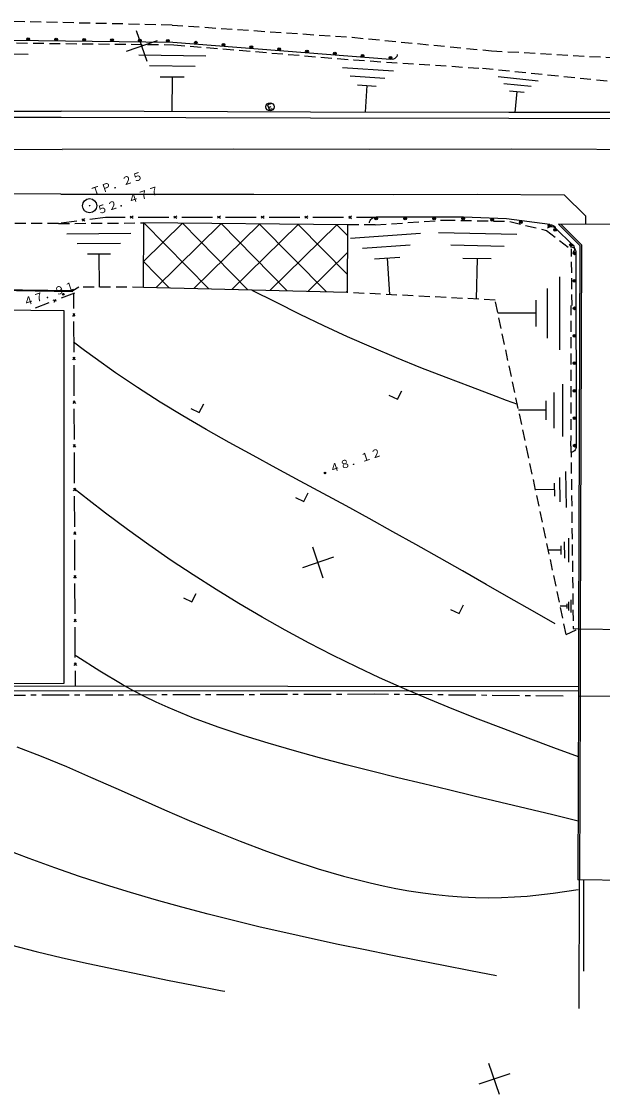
# Model space of a CAD drawing. Units: millimetres, scale not verified. Extents: x -198228 to 179753, y -81805 to 120126.
# Drawn here: x -76403 to -23188, y -69287 to 29046 of the extents above; entities that cross this region are included whole.
import ezdxf
from ezdxf.enums import TextEntityAlignment as Align

# ---------------------------------------------------------------- set-up
doc = ezdxf.new("R2010")
doc.units = ezdxf.units.MM
doc.header["$LTSCALE"] = 500
doc.linetypes.add('CHAIN1', pattern=[8, 5, -1, 1, -1])
doc.linetypes.add('DASHED2', pattern=[3, 2, -1])
doc.layers.add('3-0', color=4, linetype='Continuous')
doc.layers.add('3-1_構造物', color=6, linetype='Continuous')
doc.styles.add('ＭＳ ゴシック', font='')
doc.styles.get('ＭＳ ゴシック').set_extended_font_data('MS Gothic')

msp = doc.modelspace()

# ---------------------------------------------------------------- linework, layer by layer
at = {"layer": '3-0', "linetype": 'DASHED2'}
for p, q in [((-62608.4, 28713.1), (-77435.9, 29046)), ((-78345.2, 27089.3), (-62439.9, 26910)), ((-21260.9, 23413.8), (-34266.7, 24755.8)), ((-73011.4, 10531.7), (-65196.2, 10583.4)), ((-44009.9, 10401.8), (-46529.9, 10411.1)), ((-25973.8, 3022.6), (-26034.1, 8204.7)), ((-26075.4, -9883.1), (-26071.3, 3022.6)), ((-26075.4, -9883.1), (-25877.9, -26584.1)), ((-26510.4, -27116.4), (-25397.8, -26626.3))]:
    msp.add_line(p, q, dxfattribs=at)
at = {"layer": '3-0'}
for p, q in [((-82092, 26152), (-75792.9, 26042.4)), ((-65659.5, 25972.8), (-59509.9, 25903.5)), ((-60505.1, 24930.6), (-64686.7, 24977.8)), ((-47016.3, 24828.7), (-42326.4, 24522.2)), ((-63713.8, 23982.7), (-61500, 23957.8)), ((-62606.9, 23970.3), (-62643, 20772.5)), ((-43125.8, 23820.9), (-46315, 24029.3)), ((-32755.6, 23994.7), (-29075.2, 23614.9)), ((-45613.6, 23229.9), (-43925.3, 23119.5)), ((-44769.5, 23174.7), (-44928.8, 20735.9)), ((-29724.8, 23086.7), (-32227.6, 23345)), ((-31699.4, 22695.4), (-30374.4, 22558.7)), ((-31036.9, 22627), (-31234.4, 20713.2)), ((-115119.8, 20773.2), (-72766.1, 20818.3)), ((-49931, 20738.9), (-72763.6, 20818.3)), ((-53778.6, 21169.6), (-53537.2, 21251.9)), ((-31766.5, 20703.8), (-49931, 20738.9)), ((-9738.3, 20679.9), (-31766.5, 20703.8)), ((-72765.6, 20258.4), (-114611.2, 20213.8)), ((-49932.9, 20178.9), (-72765.6, 20258.4)), ((-31767.7, 20143.8), (-49932.9, 20178.9)), ((-9739, 20119.8), (-31767.7, 20143.8)), ((-70874.8, 10945), (-70602, 10777.5)), ((-70626.7, 10975.9), (-70850.1, 10746.5)), ((-66186.8, 11213.5), (-66437, 11013.7)), ((-66436.9, 11213.7), (-66187, 11013.6)), ((-65711.9, 11113.4), (-62911.8, 11112.2)), ((-62186.9, 11211.8), (-62436.9, 11012)), ((-62436.8, 11212), (-62186.9, 11011.9)), ((-61711.9, 11111.7), (-58911.9, 11110.5)), ((-58186.9, 11210.2), (-58436.9, 11010.3)), ((-58436.8, 11210.3), (-58186.9, 11010.2)), ((-57711.9, 11110), (-54911.9, 11108.8)), ((-54186.8, 11208.5), (-54437, 11008.6)), ((-54436.9, 11208.6), (-54187, 11008.5)), ((-53711.8, 11108.3), (-50911.8, 11107.1)), ((-50186.9, 11206.9), (-50436.9, 11006.9)), ((-50436.9, 11206.9), (-50187, 11006.8)), ((-49711.9, 11106.6), (-46911.8, 11105.5)), ((-46436.9, 11205.2), (-46187, 11005.2)), ((-46186.9, 11205.1), (-46436.9, 11005.3)), ((-45711.9, 11104.9), (-43916.6, 11104.2)), ((-72769.6, 10607.9), (-71333.7, 10787)), ((-61660.7, 10550.8), (-65222.6, 7054.1)), ((-46529.9, 10411.1), (-65196.2, 10583.4)), ((-65196.2, 10583.4), (-59253.7, 4530.1)), ((-58125.4, 10518.1), (-64100.8, 4651.9)), ((-61660.7, 10550.8), (-55661.6, 4439.9)), ((-54590.1, 10485.5), (-60621.3, 4564.5)), ((-58125.4, 10518.1), (-52069.7, 4349.5)), ((-51054.7, 10452.9), (-57141.7, 4477.1)), ((-54590.1, 10485.5), (-48477.8, 4259.3)), ((-47519.3, 10420.3), (-53662.3, 4389.7)), ((-51054.7, 10452.9), (-46559.3, 5873.7)), ((-47519.3, 10420.3), (-46536.3, 9418.9)), ((-25988.8, 8649.6), (-27433.9, 10050.2)), ((-18337.8, 10441), (-27231.1, 10484.9)), ((-27231.1, 10484.9), (-25255.1, 8512.3)), ((-25104.8, 8574.3), (-27017.7, 10483.8)), ((-72246.9, 9597.1), (-66397, 9635.8)), ((-46281, 9198.6), (-39847.1, 9652.3)), ((-38220.6, 9719.3), (-31022.1, 9565.4)), ((-67326.8, 8693.6), (-71304.8, 8667.3)), ((-46546.3, 7872.1), (-50182.7, 4302.1)), ((-40803.9, 8550.3), (-45179, 8241.8)), ((-32198.5, 8438.2), (-37093.4, 8542.9)), ((-25255.1, 8512.3), (-25397.8, -26626.3)), ((-25104.8, 8574.3), (-25247.8, -26627)), ((-70362.5, 7737.5), (-68256.7, 7751.4)), ((-69309.5, 7744.5), (-69289.6, 4702.5)), ((-65222.6, 7041.7), (-62845.6, 4620.4)), ((-44077.1, 7284.9), (-41760.8, 7448.2)), ((-42918.9, 7366.6), (-42682.9, 4020.9)), ((-35966.3, 7366.6), (-33374.9, 7311.2)), ((-34670.6, 7338.9), (-34750.7, 3595.8)), ((-27140.1, 5652.2), (-27142.2, -1047.8)), ((-71695.5, 4271.8), (-101116, 4764.1)), ((-71694.2, 4351.8), (-101114.6, 4844)), ((-71547.9, 4162.4), (-72781.3, 3683.8)), ((-71606.6, 2749.9), (-71612.3, 4137.4)), ((-46569.1, 4346.4), (-46703.2, 4214.7)), ((-28213.8, 24.5), (-28212.4, 4580.6)), ((-73900, 3249.6), (-75133.3, 2771.1)), ((-73187.9, 3418.7), (-73493.4, 3514.7)), ((-73421, 3328.2), (-73260.4, 3605.2)), ((-29284.8, 3508.9), (-29285.5, 1096.9)), ((-72493.1, 2518.6), (-99460.3, 2831.5)), ((-72485, -31600.5), (-72493.1, 2518.6)), ((-71704.5, 2274.5), (-71503.5, 2025.4)), ((-71703.5, 2024.5), (-71504.5, 2275.3)), ((-29285.1, 2302.9), (-32769.1, 2304)), ((-71589.7, -1250.1), (-71601.5, 1549.9)), ((-71687.7, -1725.5), (-71486.7, -1974.7)), ((-71686.7, -1975.4), (-71487.7, -1724.7)), ((-71572.9, -5250.1), (-71584.7, -2450.1)), ((-26840.1, -4181.8), (-26841.6, -8981.8)), ((-71670.8, -5725.5), (-71469.9, -5974.7)), ((-71669.9, -5975.5), (-71470.9, -5724.6)), ((-28376.7, -5717.4), (-28377.2, -7445.3)), ((-27609.4, -8213.6), (-27608.4, -4949.6)), ((-71556.1, -9250), (-71567.9, -6450)), ((-28376.9, -6581.3), (-30872.9, -6580.5)), ((-71654.1, -9725.4), (-71453, -9974.6)), ((-71653, -9975.5), (-71454.1, -9724.6)), ((-71539.2, -13249.9), (-71551.1, -10450)), ((-27066.4, -14973.1), (-27092.9, -12729.2)), ((-26571.2, -12195.1), (-26532.2, -15494.9)), ((-71637.2, -13725.4), (-71436.2, -13974.6)), ((-71636.2, -13975.4), (-71437.2, -13724.5)), ((-27614.6, -13263.5), (-27600.5, -14451.4)), ((-71522.4, -17249.9), (-71534.1, -14449.9)), ((-27607.7, -13857.5), (-29323.4, -13877.7)), ((-71620.4, -17725.4), (-71419.3, -17974.5)), ((-71619.4, -17975.3), (-71420.5, -17724.5)), ((-71505.6, -21249.9), (-71517.4, -18449.9)), ((-26649.1, -20141.3), (-26666.7, -18645.3)), ((-26319, -18289.3), (-26293, -20489.1)), ((-27010, -19397.5), (-28153.8, -19411)), ((-27014.6, -19001.5), (-27005.2, -19793.5)), ((-71603.6, -21725.3), (-71402.5, -21974.4)), ((-71602.6, -21975.3), (-71403.6, -21724.5)), ((-71488.8, -25249.9), (-71500.5, -22449.9)), ((-26456.6, -24532.1), (-27054.5, -24539.3)), ((-26459.1, -24325.2), (-26454.2, -24739.2)), ((-26268, -24920.9), (-26277.3, -24139.1)), ((-26095.4, -23952.8), (-26081.8, -25102.8)), ((-71586.7, -25725.3), (-71385.7, -25974.5)), ((-71585.6, -25975.3), (-71386.8, -25724.4)), ((-71471.9, -29249.8), (-71483.7, -26449.8)), ((-25877.9, -26584.1), (-25397.8, -26626.3)), ((-25397.8, -26626.3), (-20191.2, -26665.8)), ((-25397.8, -26626.3), (-25373.6, -32745.1)), ((-25247.8, -26625.8), (-25223.7, -32744.6)), ((-71570, -29725.2), (-71369, -29974.4)), ((-71568.9, -29975.3), (-71369.9, -29724.4)), ((-71461, -31837.3), (-71466.9, -30449.8)), ((-123305, -32215.2), (-25419.8, -32287.6)), ((-123304.8, -31815.3), (-25419.4, -31887.5)), ((-122603.3, -31653.3), (-72485, -31600.5)), ((-25373.6, -32745.1), (-25437.8, -49618.2)), ((-25373.6, -32745.1), (-20200.3, -32782.5)), ((-25223.6, -32745.7), (-25287.8, -49618.7)), ((-20255.3, -49690.3), (-25437.9, -49623.7)), ((-25336.9, -49624.9), (-25345.4, -61403.9)), ((-24937, -49625.2), (-24943, -57967.9))]:
    msp.add_line(p, q, dxfattribs=at)
at = {"layer": '3-0', "linetype": 'CHAIN1'}
for p, q in [((-44049.1, -32611.8), (-123173.2, -32844.1)), ((-26785.9, -32774), (-44049.1, -32611.8))]:
    msp.add_line(p, q, dxfattribs=at)
at = {"layer": '3-0', "linetype": 'DASHED2'}
for points in [[(-62608.4, 28713.1), (-46107.2, 27594.3), (-33363.7, 26360.1), (-22453.1, 25739.6), (-12263.1, 24561.3), (-7578.7, 23179.7)], [(-62439.9, 26910), (-45978.1, 25521.2), (-34266.7, 24755.8)], [(-44009.9, 10401.8), (-37672.2, 10848.7), (-31685.5, 10720.7), (-28305.4, 9889.6), (-26131.6, 8204.7)], [(-73011.4, 10531.7), (-88676.4, 10529.3), (-106576.4, 10511.6), (-121376.4, 10443.8), (-124064.6, 8034.6), (-124222.5, -8587.1)], [(-65240.2, 4680.6), (-71134.9, 4707.3), (-71694.2, 4351.8)], [(-26510.4, -27116.4), (-29967.3, -10819.1), (-33025.9, 3518.6), (-46569.9, 4211.4)]]:
    msp.add_lwpolyline(points, dxfattribs=at)
at = {"layer": '3-0'}
for points in [[(-154970.9, 25623), (-150443.3, 25757.9), (-146447.6, 25943), (-142451.9, 26127.9), (-138463.6, 26312.6), (-126472.9, 26677.8), (-94540.3, 27532), (-62534.6, 27141.1), (-42620.3, 25577.3)], [(-41983, 26028.7), (-41989.2, 25949), (-42038.4, 25832.5), (-42106.1, 25737.5), (-42213.7, 25645.6), (-42318, 25593.7), (-42460.7, 25564.7), (-42620.3, 25577.3)], [(-53572.1, 21493.6), (-53856, 21396.7), (-53710.8, 20970.8), (-53426.9, 21067.6)], [(-127937.2, 17451.6), (-103420.1, 17431.3), (-83074.3, 17375.7), (-72685.9, 17316.1)], [(-31509.4, 17349.5), (-44530.6, 17299.5), (-56941.8, 17344), (-72685.9, 17316.1)], [(-8170.8, 17557.7), (-15911.9, 17274.6), (-31509.4, 17349.5)], [(-72796.6, 13230.2), (-87029.1, 13324.7), (-104134, 13295.9), (-118542.7, 13333.3), (-123582.8, 13319.4), (-125507.3, 11405.1), (-125591.8, 10604)], [(-72796.6, 13230.2), (-63206.1, 13229.1), (-55123.7, 13207.6), (-42319.6, 13193.5), (-34676.1, 13213.2), (-26712.7, 13160.8), (-24755.1, 11229.7), (-24762.2, 10472.7)], [(-70143, 10935.5), (-68707.2, 11114.6), (-66911.9, 11113.9)], [(-44516.4, 10604), (-44516.5, 10683.9), (-44476.4, 10804), (-44416.5, 10904), (-44316.5, 11004), (-44216.6, 11064.1), (-44076.6, 11104.1), (-43916.6, 11104.2)], [(-28017.2, 10445.3), (-31967.2, 10952.4), (-35917.1, 11107.6), (-43916.6, 11104.2)], [(-46529.9, 10411.1), (-46569.9, 4211.4), (-65240.2, 4680.6), (-65196.2, 10583.4)], [(-28212.7, 10108.8), (-28157, 10166.2), (-28044.8, 10224.5), (-27932.1, 10254.6), (-27790.6, 10256.8), (-27677.2, 10230.3), (-27548.7, 10161.6), (-27433.9, 10050.2)], [(-28017.2, 10445.3), (-27858.6, 10425), (-27761.9, 10392.4), (-27650.6, 10317.6), (-27578.9, 10247.9), (-27529.5, 10160.9), (-27485.3, 10034.2), (-27478.1, 9932.5), (-27485.9, 9873)], [(-26130, 8395.6), (-26050, 8395.7), (-25929.9, 8355.8), (-25829.8, 8296), (-25729.8, 8196), (-25669.8, 8096), (-25629.6, 7956.1), (-25629.5, 7796.1), (-25614, -9828.3), (-25613.8, -9988.4), (-25633.7, -10088.3), (-25693.7, -10208.5), (-25753.6, -10288.5), (-25833.5, -10348.5), (-25953.5, -10408.7), (-26053.5, -10428.8), (-26113.4, -10428.9)], [(-25988.8, 8649.6), (-25873.9, 8538.3), (-25815.9, 8454.3), (-25771.6, 8327.7), (-25755.8, 8229), (-25768.6, 8129.7), (-25808.9, 8001.8), (-25864.1, 7916.1), (-25905.8, 7873)], [(-55293.8, 4430.6), (-53149.5, 3349.8), (-50910.4, 2236.5), (-48750.1, 1191.6), (-46585.2, 186.9), (-44391, -781.3), (-42088, -1750.7), (-39863.2, -2650.1), (-37534.4, -3561.3), (-35290.3, -4417.5), (-32947.5, -5297.1), (-32009.5, -5646.9), (-30989.7, -6026.5)], [(-27526, -26166.8), (-29605.6, -24972.1), (-31772.6, -23728.7), (-33854.4, -22537.1), (-36025, -21299), (-38111.7, -20114.6), (-40288.8, -18886), (-42383.3, -17712.8), (-44570.1, -16498.1), (-46674.9, -15340.2), (-48758.5, -14206), (-50874.8, -13064.5), (-53080.3, -11876.6), (-55193.7, -10729.9), (-57386.1, -9521.2), (-59477.2, -8339.7), (-61636.1, -7079.3), (-63685.4, -5833.4), (-65790.7, -4490.3), (-67778.6, -3150.2), (-69656.8, -1814), (-70625.9, -1105.9), (-71650.3, -351.1)], [(-42763.5, -5201.3), (-41978.3, -5567.5), (-41580.3, -4797.9)], [(-60899.8, -6411.4), (-60114.6, -6777.6), (-59716.7, -6008)], [(-25395, -38351.9), (-27646.6, -37515.8), (-29990, -36639.7), (-32235.2, -35788.4), (-34567.4, -34885.9), (-36797.8, -33999.1), (-39109.8, -33048.8), (-41316.6, -32106), (-43599.7, -31086.9), (-45659.8, -30122.9), (-47906.9, -29019.9), (-50044.8, -27919.4), (-52250.9, -26730.9), (-54347.9, -25550.1), (-56509.4, -24279.5), (-58562.1, -23021.8), (-60676, -21672.9), (-62681.3, -20341.7), (-64744, -18918), (-66698.5, -17516.7), (-68706.6, -16021.8), (-70213.5, -14862.2), (-71622.2, -13750.7)], [(-51317.7, -14566.5), (-50532.5, -14932.6), (-50134.6, -14163)], [(-61574.1, -23775), (-60788.9, -24141.2), (-60391, -23371.6)], [(-37102, -24826.1), (-36316.8, -25192.3), (-35919, -24422.7)], [(-25417.3, -44222.8), (-27751.2, -43661.5), (-30182.4, -43077.2), (-32516.2, -42516.6), (-34947, -41933.6), (-37280.5, -41374.9), (-39593.4, -40821.7), (-41925.2, -40260), (-44351.4, -39664.4), (-46677.1, -39076.4), (-49094.7, -38440.5), (-51409.5, -37801.1), (-53813.4, -37098.7), (-56011.1, -36415.2), (-58390.9, -35617), (-60649.5, -34782.9), (-62963.4, -33827.1), (-64056.4, -33331.9), (-65136, -32810.4), (-66200.8, -32260.8), (-67170.4, -31726.7), (-69228.9, -30495.3), (-71339.4, -29150.2), (-71423.6, -29095.9), (-71488.8, -29053.9)], [(-32907.3, -58398.3), (-35276.8, -57943.2), (-37744.5, -57466.5), (-40111.7, -57004.2), (-42575.4, -56515.3), (-44937.7, -56036.3), (-47394.3, -55524.9), (-49748.3, -55019.7), (-52194.8, -54475.9), (-54537.4, -53934.8), (-56970.7, -53348.7), (-59299.2, -52762.1), (-61716, -52123.8), (-64027.2, -51482.2), (-66424.6, -50781.5), (-68715.6, -50075.4), (-71090.3, -49302.5), (-73358, -48522.3), (-75707, -47667.1), (-77948.4, -46803.2)], [(-77398.4, -55579.2), (-75070.4, -56167.6), (-72635, -56748), (-70288.4, -57278.3), (-67836.6, -57807.3), (-65476.9, -58296.9), (-63014.4, -58792.5), (-60647.2, -59258.9), (-58179.8, -59739.4), (-57982.3, -59777.7), (-57789.7, -59815.2)]]:
    msp.add_lwpolyline(points, dxfattribs=at)
at = {"layer": '3-0', "color": 7}
msp.add_lwpolyline([(-76826, -37429), (-74599.1, -38286.9), (-72291.6, -39238.8), (-70079.6, -40193.2), (-67769.7, -41213.6), (-65633.7, -42161.3), (-63293.3, -43190.5), (-61031.3, -44166.4), (-58660, -45159.1), (-56369.9, -46078.9), (-53971.5, -46991.2), (-51657.3, -47812.7), (-49235.5, -48600.5), (-46900.8, -49281.4), (-44459.5, -49900.8), (-43284.6, -50162.3), (-42107.8, -50398.7), (-40929.3, -50609), (-39650.8, -50805.7), (-38469.1, -50957.2), (-37285.9, -51078.5), (-36101.5, -51168.5), (-34817, -51229), (-33630.3, -51249.4), (-32442.5, -51234.5), (-31254, -51183), (-30095.8, -51096.5), (-27715.5, -50821.2), (-25427.9, -50488.6)], dxfattribs=at)
at = {"layer": '3-0'}
for centre, radius in [((-75779.2, 27427.9), 125), ((-75779.2, 27427.9), 75), ((-75779.2, 27427.9), 25), ((-73223.8, 27396.6), 125), ((-73223.8, 27396.6), 75), ((-73223.8, 27396.6), 25), ((-70668.3, 27365.5), 125), ((-70668.3, 27365.5), 75), ((-70668.3, 27365.5), 25), ((-68112.9, 27334.3), 125), ((-68112.9, 27334.3), 75), ((-68112.9, 27334.3), 25), ((-65557.6, 27303), 125), ((-65557.6, 27303), 75), ((-65557.6, 27303), 25), ((-63002.1, 27271.8), 125), ((-63002.1, 27271.8), 75), ((-63002.1, 27271.8), 25), ((-60444.8, 27102.4), 125), ((-60444.8, 27102.4), 75), ((-60444.8, 27102.4), 25), ((-57897, 26902.3), 125), ((-57897, 26902.3), 75), ((-57897, 26902.3), 25), ((-55349.2, 26702.3), 125), ((-55349.2, 26702.3), 75), ((-55349.2, 26702.3), 25), ((-52801.4, 26502.2), 125), ((-52801.4, 26502.2), 75), ((-52801.4, 26502.2), 25), ((-50253.7, 26302.1), 125), ((-50253.7, 26302.1), 75), ((-50253.7, 26302.1), 25), ((-47706, 26102), 125), ((-47706, 26102), 75), ((-47706, 26102), 25), ((-45158.2, 25902), 125), ((-45158.2, 25902), 75), ((-45158.2, 25902), 25), ((-42610.4, 25701.9), 125), ((-42610.4, 25701.9), 75), ((-42610.4, 25701.9), 25), ((-53636.5, 21218), 375), ((-70163.1, 12163.3), 650), ((-70163.1, 12163.3), 26), ((-43916.6, 10979.2), 125), ((-43916.6, 10979.2), 75), ((-43916.6, 10979.2), 25), ((-41260.8, 10980.3), 125), ((-41260.8, 10980.3), 75), ((-41260.8, 10980.3), 25), ((-38605, 10981.5), 125), ((-38605, 10981.5), 75), ((-38605, 10981.5), 25), ((-35949.1, 10982.6), 125), ((-35949.1, 10982.6), 75), ((-35949.1, 10982.6), 25), ((-33300.3, 10879.7), 125), ((-33300.3, 10879.7), 75), ((-33300.3, 10879.7), 25), ((-30667.3, 10659.5), 125), ((-30667.3, 10659.5), 75), ((-30667.3, 10659.5), 25), ((-28033.2, 10321.3), 125), ((-28033.2, 10321.3), 75), ((-28033.2, 10321.3), 25), ((-27520.9, 9960.5), 125), ((-27520.9, 9960.5), 75), ((-27520.9, 9960.5), 25), ((-26075.8, 8559.9), 125), ((-26075.8, 8559.9), 75), ((-26075.8, 8559.9), 25), ((-25754.5, 7795.9), 125), ((-25754.5, 7795.9), 75), ((-25754.5, 7795.9), 25), ((-25752.3, 5278.2), 125), ((-25752.3, 5278.2), 75), ((-25752.3, 5278.2), 25), ((-72569.4, 4053.1), 75), ((-72569.4, 4053.1), 45), ((-72569.4, 4053.1), 15), ((-25750, 2760.4), 125), ((-25750, 2760.4), 75), ((-25750, 2760.4), 25), ((-25747.8, 242.6), 125), ((-25747.8, 242.6), 75), ((-25747.8, 242.6), 25), ((-25745.5, -2275.1), 125), ((-25745.5, -2275.1), 75), ((-25745.5, -2275.1), 25), ((-25743.4, -4792.9), 125), ((-25743.4, -4792.9), 75), ((-25743.4, -4792.9), 25), ((-25741.2, -7310.7), 125), ((-25741.2, -7310.7), 75), ((-25741.2, -7310.7), 25), ((-25738.9, -9828.5), 125), ((-25738.9, -9828.5), 75), ((-25738.9, -9828.5), 25), ((-48607, -12331.2), 75), ((-48607, -12331.2), 45), ((-48607, -12331.2), 15)]:
    msp.add_circle(centre, radius, dxfattribs=at)
at = {"layer": '3-1_構造物'}
for p, q in [((-64898.5, 25362), (-65866.7, 28201.4)), ((-63962.8, 27265.8), (-66802.3, 26297.6)), ((-48761.4, -21962.4), (-49729.6, -19122.9)), ((-47825.8, -20058.5), (-50665.2, -21026.7)), ((-32624.3, -69286.7), (-33592.5, -66447.2)), ((-31688.6, -67382.8), (-34528.1, -68351))]:
    msp.add_line(p, q, dxfattribs=at)

# ---------------------------------------------------------------- texts
at = {"layer": '3-0', "style": 'ＭＳ ゴシック'}
for s, p in [('ＴＰ．２５\u3000', (-69851.2, 12797.9)), ('５２．４７７', (-69286.4, 11141.5)), ('４７．９１', (-76041, 2729.7)), ('４８．１２', (-48004.7, -12548.4))]:
    msp.add_text(s, height=733.1, rotation=18.829, dxfattribs=at).set_placement(p, align=Align.BOTTOM_LEFT)

doc.saveas('drawing.dxf')
